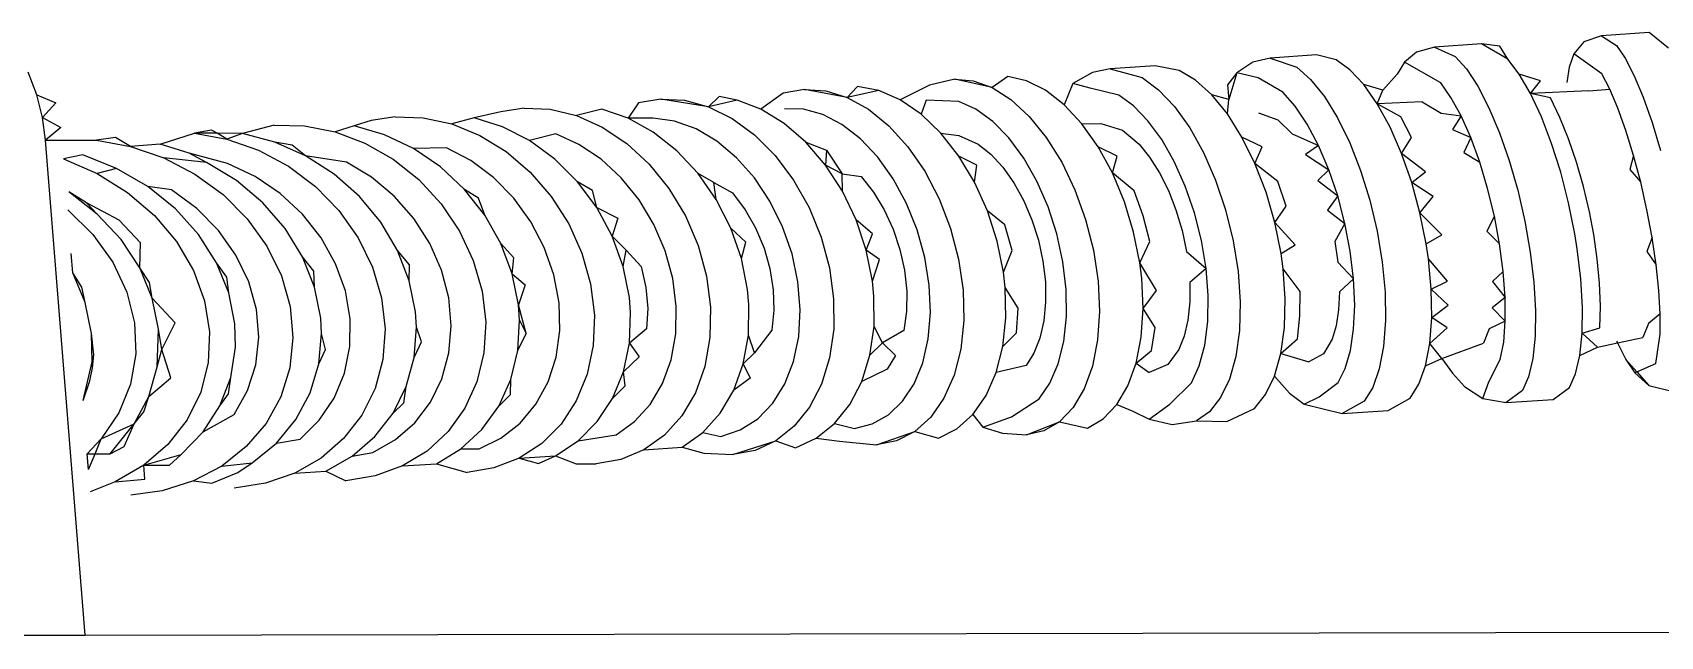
# Model space of a CAD drawing. Extents: x -83 to 83, y -28 to 43.
# Drawn here: x 21.2214 to 21.3062, y -1.3419 to -1.3104 of the extents above; entities that cross this region are included whole.
import ezdxf

# ---------------------------------------------------------------- set-up
doc = ezdxf.new("R2010")
doc.units = 0
doc.layers.get('0').update_dxf_attribs({"linetype": 'CONTINUOUS'})

msp = doc.modelspace()

# ---------------------------------------------------------------- linework, layer by layer
for p, q in [((21.303145, -1.31057), (21.302225, -1.310882)), ((21.305629, -1.310402), (21.303145, -1.31057)), ((21.303145, -1.31057), (21.30393, -1.311083)), ((21.306639, -1.31122), (21.305629, -1.310402)), ((21.288299, -1.311569), (21.285895, -1.311731)), ((21.289325, -1.311823), (21.288299, -1.311569)), ((21.293507, -1.311421), (21.292888, -1.31194)), ((21.294439, -1.311156), (21.293507, -1.311421)), ((21.29689, -1.310991), (21.294439, -1.311156)), ((21.294439, -1.311156), (21.295523, -1.311649)), ((21.298269, -1.311783), (21.29689, -1.310991)), ((21.29784, -1.311105), (21.29689, -1.310991)), ((21.298269, -1.311783), (21.29784, -1.311105)), ((21.301701, -1.31151), (21.301467, -1.312207)), ((21.302225, -1.310882), (21.301701, -1.31151)), ((21.303154, -1.31256), (21.301701, -1.31151)), ((21.30393, -1.311083), (21.304378, -1.311744)), ((21.277552, -1.312293), (21.27664, -1.312476)), ((21.279899, -1.312134), (21.277552, -1.312293)), ((21.277552, -1.312293), (21.279216, -1.312746)), ((21.281144, -1.312374), (21.279899, -1.312134)), ((21.281999, -1.312879), (21.281144, -1.312374)), ((21.284987, -1.311943), (21.284153, -1.312499)), ((21.285895, -1.311731), (21.284987, -1.311943)), ((21.285895, -1.311731), (21.287272, -1.312204)), ((21.287272, -1.312204), (21.287994, -1.312847)), ((21.290042, -1.312337), (21.289325, -1.311823)), ((21.290763, -1.313109), (21.290042, -1.312337)), ((21.292888, -1.31194), (21.292508, -1.312569)), ((21.294771, -1.313027), (21.292888, -1.31194)), ((21.295523, -1.311649), (21.296109, -1.312301)), ((21.296109, -1.312301), (21.296701, -1.3132)), ((21.298861, -1.312564), (21.298269, -1.311783)), ((21.301467, -1.312207), (21.301346, -1.313011)), ((21.304378, -1.311744), (21.304846, -1.312651)), ((21.221649, -1.313649), (21.221209, -1.312463)), ((21.264393, -1.313215), (21.263856, -1.313778)), ((21.265504, -1.313427), (21.264393, -1.313215)), ((21.268148, -1.313136), (21.266622, -1.313914)), ((21.269457, -1.312837), (21.268148, -1.313136)), ((21.269457, -1.312837), (21.270416, -1.312916)), ((21.271401, -1.313273), (21.269457, -1.312837)), ((21.270416, -1.312916), (21.271401, -1.313273)), ((21.272215, -1.312689), (21.271401, -1.313273)), ((21.271401, -1.313273), (21.272385, -1.313898)), ((21.273191, -1.31291), (21.272215, -1.312689)), ((21.274179, -1.313405), (21.273191, -1.31291)), ((21.275612, -1.313053), (21.27515, -1.31416)), ((21.27664, -1.312476), (21.275612, -1.313053)), ((21.276506, -1.313303), (21.275612, -1.313053)), ((21.279216, -1.312746), (21.280071, -1.313379)), ((21.282846, -1.313642), (21.281999, -1.312879)), ((21.284153, -1.312499), (21.283656, -1.313133)), ((21.283656, -1.313133), (21.283741, -1.313887)), ((21.284153, -1.312499), (21.283741, -1.313887)), ((21.285269, -1.312767), (21.284153, -1.312499)), ((21.286543, -1.313516), (21.285269, -1.312767)), ((21.287994, -1.312847), (21.288708, -1.313738)), ((21.291466, -1.314115), (21.290763, -1.313109)), ((21.291756, -1.313402), (21.290763, -1.313109)), ((21.292508, -1.312569), (21.291756, -1.313402)), ((21.295304, -1.313782), (21.294771, -1.313027)), ((21.296701, -1.3132), (21.297282, -1.314318)), ((21.299449, -1.313578), (21.298861, -1.312564)), ((21.299959, -1.312922), (21.298861, -1.312564)), ((21.299449, -1.313578), (21.299959, -1.312922)), ((21.303574, -1.313353), (21.303154, -1.31256)), ((21.304846, -1.312651), (21.305319, -1.313777)), ((21.221946, -1.314825), (21.221649, -1.313649)), ((21.221649, -1.313649), (21.222644, -1.314058)), ((21.222644, -1.314058), (21.221946, -1.314825)), ((21.252982, -1.314063), (21.252446, -1.314868)), ((21.254155, -1.313868), (21.252982, -1.314063)), ((21.254155, -1.313868), (21.255383, -1.313926)), ((21.256629, -1.314265), (21.254155, -1.313868)), ((21.255383, -1.313926), (21.256629, -1.314265)), ((21.257186, -1.31373), (21.256629, -1.314265)), ((21.258123, -1.313924), (21.256629, -1.314265)), ((21.258123, -1.313924), (21.257186, -1.31373)), ((21.259365, -1.314402), (21.258123, -1.313924)), ((21.260526, -1.313564), (21.259365, -1.314402)), ((21.261642, -1.313364), (21.260526, -1.313564)), ((21.261642, -1.313364), (21.262737, -1.313431)), ((21.263856, -1.313778), (21.261642, -1.313364)), ((21.262737, -1.313431), (21.263856, -1.313778)), ((21.265504, -1.313427), (21.263856, -1.313778)), ((21.263856, -1.313778), (21.264964, -1.314394)), ((21.266622, -1.313914), (21.265504, -1.313427)), ((21.267712, -1.314661), (21.266622, -1.313914)), ((21.267962, -1.313933), (21.267712, -1.314661)), ((21.269667, -1.313992), (21.267962, -1.313933)), ((21.270557, -1.314396), (21.269667, -1.313992)), ((21.272385, -1.313898), (21.273336, -1.314773)), ((21.27515, -1.31416), (21.274179, -1.313405)), ((21.277999, -1.313668), (21.276506, -1.313303)), ((21.278769, -1.314219), (21.277999, -1.313668)), ((21.280071, -1.313379), (21.280905, -1.314261)), ((21.283661, -1.314641), (21.282846, -1.313642)), ((21.283741, -1.313887), (21.282846, -1.313642)), ((21.283661, -1.314641), (21.283741, -1.313887)), ((21.287191, -1.314243), (21.286543, -1.313516)), ((21.288708, -1.313738), (21.289394, -1.314849)), ((21.291466, -1.314115), (21.291756, -1.313402)), ((21.293799, -1.314015), (21.291466, -1.314115)), ((21.292129, -1.315326), (21.291466, -1.314115)), ((21.292697, -1.314793), (21.291466, -1.314115)), ((21.293799, -1.314015), (21.294789, -1.314599)), ((21.29583, -1.314742), (21.295304, -1.313782)), ((21.30248, -1.313431), (21.299449, -1.313578)), ((21.300016, -1.314795), (21.299449, -1.313578)), ((21.300487, -1.31381), (21.299449, -1.313578)), ((21.300978, -1.314823), (21.300487, -1.31381)), ((21.30248, -1.313431), (21.303574, -1.313353)), ((21.303999, -1.314345), (21.303574, -1.313353)), ((21.305319, -1.313777), (21.305782, -1.315086)), ((21.222108, -1.316002), (21.221946, -1.314825)), ((21.221946, -1.314825), (21.222898, -1.31535)), ((21.239067, -1.31498), (21.238174, -1.315267)), ((21.240309, -1.3148), (21.239067, -1.31498)), ((21.240309, -1.3148), (21.241781, -1.314843)), ((21.241781, -1.314843), (21.243266, -1.315167)), ((21.244424, -1.314846), (21.243266, -1.315167)), ((21.245819, -1.314535), (21.244424, -1.314846)), ((21.245897, -1.315309), (21.244424, -1.314846)), ((21.247034, -1.314347), (21.245819, -1.314535)), ((21.247034, -1.314347), (21.248387, -1.314398)), ((21.248387, -1.314398), (21.249756, -1.314729)), ((21.251085, -1.314398), (21.249756, -1.314729)), ((21.249756, -1.314729), (21.251099, -1.31533)), ((21.252446, -1.314868), (21.251085, -1.314398)), ((21.253749, -1.314856), (21.252446, -1.314868)), ((21.25376, -1.3156), (21.252446, -1.314868)), ((21.254865, -1.315015), (21.253749, -1.314856)), ((21.256629, -1.314265), (21.257858, -1.314873)), ((21.257858, -1.314873), (21.25903, -1.315732)), ((21.26057, -1.315142), (21.259365, -1.314402)), ((21.261574, -1.3144), (21.260594, -1.314376)), ((21.26258, -1.314677), (21.261574, -1.3144)), ((21.263581, -1.315198), (21.26258, -1.314677)), ((21.264964, -1.314394), (21.266029, -1.31526)), ((21.268741, -1.315645), (21.267712, -1.314661)), ((21.271435, -1.315037), (21.270557, -1.314396)), ((21.273336, -1.314773), (21.274226, -1.31587)), ((21.276073, -1.315152), (21.27515, -1.31416)), ((21.279522, -1.314995), (21.278769, -1.314219)), ((21.280905, -1.314261), (21.281695, -1.315365)), ((21.284418, -1.315845), (21.283661, -1.314641)), ((21.285285, -1.314589), (21.286291, -1.314952)), ((21.286291, -1.314952), (21.287024, -1.315686)), ((21.287819, -1.315177), (21.287191, -1.314243)), ((21.289394, -1.314849), (21.290031, -1.316147)), ((21.293253, -1.31587), (21.292697, -1.314793)), ((21.294789, -1.314599), (21.29583, -1.314742)), ((21.29583, -1.314742), (21.295391, -1.315462)), ((21.296334, -1.315876), (21.29583, -1.314742)), ((21.297282, -1.314318), (21.297832, -1.315622)), ((21.300545, -1.316178), (21.300016, -1.314795)), ((21.301432, -1.315944), (21.300978, -1.314823)), ((21.304418, -1.315507), (21.303999, -1.314345)), ((21.222898, -1.31535), (21.222108, -1.316002)), ((21.228078, -1.316215), (21.229856, -1.315644)), ((21.230756, -1.315485), (21.229856, -1.315644)), ((21.229856, -1.315644), (21.231551, -1.315952)), ((21.231039, -1.315651), (21.229856, -1.315644)), ((21.231039, -1.315651), (21.230756, -1.315485)), ((21.232366, -1.315658), (21.231039, -1.315651)), ((21.231551, -1.315952), (21.231039, -1.315651)), ((21.232366, -1.315658), (21.231551, -1.315952)), ((21.234009, -1.315224), (21.232366, -1.315658)), ((21.234043, -1.316107), (21.232366, -1.315658)), ((21.234009, -1.315224), (21.235594, -1.315259)), ((21.235594, -1.315259), (21.237187, -1.315575)), ((21.238174, -1.315267), (21.237187, -1.315575)), ((21.237187, -1.315575), (21.23874, -1.316161)), ((21.239753, -1.315723), (21.238174, -1.315267)), ((21.241268, -1.316441), (21.239753, -1.315723)), ((21.243266, -1.315167), (21.244717, -1.315761)), ((21.244717, -1.315761), (21.246091, -1.316607)), ((21.247315, -1.316034), (21.245897, -1.315309)), ((21.24868, -1.315688), (21.247315, -1.316034)), ((21.249889, -1.31623), (21.24868, -1.315688)), ((21.251099, -1.31533), (21.252375, -1.316183)), ((21.254987, -1.316571), (21.25376, -1.3156)), ((21.255985, -1.315423), (21.254865, -1.315015)), ((21.257073, -1.316067), (21.255985, -1.315423)), ((21.25903, -1.315732), (21.260112, -1.316815)), ((21.2617, -1.316119), (21.26057, -1.315142)), ((21.264546, -1.315946), (21.263581, -1.315198)), ((21.266029, -1.31526), (21.267016, -1.31635)), ((21.269678, -1.316837), (21.268741, -1.315645)), ((21.268741, -1.315645), (21.269676, -1.315765)), ((21.269676, -1.315765), (21.270678, -1.316222)), ((21.272275, -1.315895), (21.271435, -1.315037)), ((21.276073, -1.315152), (21.277062, -1.315144)), ((21.276922, -1.31635), (21.276073, -1.315152)), ((21.277062, -1.315144), (21.278195, -1.315497)), ((21.278195, -1.315497), (21.279059, -1.316222)), ((21.280237, -1.315972), (21.279522, -1.314995)), ((21.281695, -1.315365), (21.282415, -1.316657)), ((21.287024, -1.315686), (21.28841, -1.316291)), ((21.28841, -1.316291), (21.287819, -1.315177)), ((21.292733, -1.316704), (21.292129, -1.315326)), ((21.295391, -1.315462), (21.296334, -1.315876)), ((21.297832, -1.315622), (21.298336, -1.317071)), ((21.304817, -1.316803), (21.304418, -1.315507)), ((21.305782, -1.315086), (21.306222, -1.31654)), ((21.224174, -1.341793), (21.222108, -1.316002)), ((21.222108, -1.316002), (21.224752, -1.316011)), ((21.225747, -1.315866), (21.224752, -1.316011)), ((21.224752, -1.316011), (21.226538, -1.316334)), ((21.226538, -1.316334), (21.225747, -1.315866)), ((21.228078, -1.316215), (21.226538, -1.316334)), ((21.226538, -1.316334), (21.228267, -1.316928)), ((21.229591, -1.316695), (21.228078, -1.316215)), ((21.231551, -1.315952), (21.2332, -1.31653)), ((21.2332, -1.31653), (21.234752, -1.317363)), ((21.235649, -1.316819), (21.234043, -1.316107)), ((21.234958, -1.316268), (21.234043, -1.316107)), ((21.235649, -1.316819), (21.234958, -1.316268)), ((21.23874, -1.316161), (21.240207, -1.317001)), ((21.242989, -1.316406), (21.241268, -1.316441)), ((21.242672, -1.3174), (21.241268, -1.316441)), ((21.244259, -1.317077), (21.242989, -1.316406)), ((21.246091, -1.316607), (21.247346, -1.317679)), ((21.248633, -1.316999), (21.247315, -1.316034)), ((21.251037, -1.316999), (21.249889, -1.31623)), ((21.252375, -1.316183), (21.253546, -1.317261)), ((21.25609, -1.317752), (21.254987, -1.316571)), ((21.258098, -1.316927), (21.257073, -1.316067)), ((21.262722, -1.317306), (21.2617, -1.316119)), ((21.2617, -1.316119), (21.262778, -1.316535)), ((21.262778, -1.316535), (21.262722, -1.317306)), ((21.262778, -1.316535), (21.263592, -1.317771)), ((21.265447, -1.3169), (21.264546, -1.315946)), ((21.267016, -1.31635), (21.267898, -1.317631)), ((21.270678, -1.316222), (21.271336, -1.316742)), ((21.273052, -1.316944), (21.272275, -1.315895)), ((21.274226, -1.31587), (21.275028, -1.317157)), ((21.27767, -1.317718), (21.276922, -1.31635)), ((21.277911, -1.316844), (21.276922, -1.31635)), ((21.279059, -1.316222), (21.27961, -1.316899)), ((21.280891, -1.317122), (21.280237, -1.315972)), ((21.282415, -1.316657), (21.283045, -1.318097)), ((21.285095, -1.317218), (21.284418, -1.315845)), ((21.285473, -1.316362), (21.284418, -1.315845)), ((21.285095, -1.317218), (21.285473, -1.316362)), ((21.28841, -1.316291), (21.287729, -1.316762)), ((21.288944, -1.31755), (21.28841, -1.316291)), ((21.290031, -1.316147), (21.290598, -1.317592)), ((21.292733, -1.316704), (21.293253, -1.31587)), ((21.296334, -1.315876), (21.295974, -1.316646)), ((21.295974, -1.316646), (21.2968, -1.317151)), ((21.2968, -1.317151), (21.296334, -1.315876)), ((21.30102, -1.317685), (21.300545, -1.316178)), ((21.301845, -1.317155), (21.301432, -1.315944)), ((21.22404, -1.316781), (21.223048, -1.316989)), ((21.223048, -1.316989), (21.22479, -1.31774)), ((21.225804, -1.317482), (21.22404, -1.316781)), ((21.225804, -1.317482), (21.22479, -1.31774)), ((21.22743, -1.318426), (21.225804, -1.317482)), ((21.228267, -1.316928), (21.229889, -1.317774)), ((21.230486, -1.317167), (21.228267, -1.316928)), ((21.230486, -1.317167), (21.229591, -1.316695)), ((21.231587, -1.317223), (21.229591, -1.316695)), ((21.232044, -1.318116), (21.230486, -1.317167)), ((21.233018, -1.317899), (21.231587, -1.317223)), ((21.234752, -1.317363), (21.236162, -1.318424)), ((21.237133, -1.317773), (21.235649, -1.316819)), ((21.237778, -1.317154), (21.235649, -1.316819)), ((21.239083, -1.317942), (21.237778, -1.317154)), ((21.240207, -1.317001), (21.241542, -1.318067)), ((21.243924, -1.318571), (21.242672, -1.3174)), ((21.245437, -1.317962), (21.244259, -1.317077)), ((21.249813, -1.318175), (21.248633, -1.316999)), ((21.252089, -1.317971), (21.251037, -1.316999)), ((21.253546, -1.317261), (21.254575, -1.318532)), ((21.259028, -1.317979), (21.258098, -1.316927)), ((21.260112, -1.316815), (21.261069, -1.318091)), ((21.263604, -1.318665), (21.262722, -1.317306)), ((21.263592, -1.317771), (21.262722, -1.317306)), ((21.266256, -1.31803), (21.265447, -1.3169)), ((21.270494, -1.318201), (21.269678, -1.316837)), ((21.270605, -1.317315), (21.269678, -1.316837)), ((21.270494, -1.318201), (21.270605, -1.317315)), ((21.271336, -1.316742), (21.27196, -1.317414)), ((21.27196, -1.317414), (21.272537, -1.318224)), ((21.273742, -1.318152), (21.273052, -1.316944)), ((21.275028, -1.317157), (21.275717, -1.318594)), ((21.27767, -1.317718), (21.277911, -1.316844)), ((21.27961, -1.316899), (21.280125, -1.317713)), ((21.281465, -1.318409), (21.280891, -1.317122)), ((21.28567, -1.318718), (21.285095, -1.317218)), ((21.286282, -1.318165), (21.285095, -1.317218)), ((21.287729, -1.316762), (21.288944, -1.31755)), ((21.293258, -1.318207), (21.292733, -1.316704)), ((21.293976, -1.317664), (21.292733, -1.316704)), ((21.297213, -1.318528), (21.2968, -1.317151)), ((21.298336, -1.317071), (21.298779, -1.318622)), ((21.302209, -1.31843), (21.301845, -1.317155)), ((21.304817, -1.316803), (21.304611, -1.317529)), ((21.304611, -1.317529), (21.305184, -1.318193)), ((21.305184, -1.318193), (21.304817, -1.316803)), ((21.22479, -1.31774), (21.226382, -1.318729)), ((21.229889, -1.317774), (21.231353, -1.318847)), ((21.233425, -1.319278), (21.232044, -1.318116)), ((21.234333, -1.318789), (21.233018, -1.317899)), ((21.238453, -1.31894), (21.237133, -1.317773)), ((21.240263, -1.318931), (21.239083, -1.317942)), ((21.241542, -1.318067), (21.242705, -1.319329)), ((21.246487, -1.319034), (21.245437, -1.317962)), ((21.247346, -1.317679), (21.248444, -1.318946)), ((21.250818, -1.319526), (21.249813, -1.318175)), ((21.250586, -1.318628), (21.249813, -1.318175)), ((21.253015, -1.319116), (21.252089, -1.317971)), ((21.257035, -1.319107), (21.25609, -1.317752)), ((21.256908, -1.318209), (21.25609, -1.317752)), ((21.257035, -1.319107), (21.256908, -1.318209)), ((21.256908, -1.318209), (21.257879, -1.318759)), ((21.259835, -1.319189), (21.259028, -1.317979)), ((21.261069, -1.318091), (21.261874, -1.319519)), ((21.263604, -1.318665), (21.263592, -1.317771)), ((21.263592, -1.317771), (21.264589, -1.31791)), ((21.264589, -1.31791), (21.265226, -1.318716)), ((21.266948, -1.319302), (21.266256, -1.31803)), ((21.267898, -1.317631), (21.268646, -1.319063)), ((21.271165, -1.319695), (21.270494, -1.318201)), ((21.272537, -1.318224), (21.273047, -1.319143)), ((21.274324, -1.319482), (21.273742, -1.318152)), ((21.278293, -1.319215), (21.27767, -1.317718)), ((21.278804, -1.318653), (21.27767, -1.317718)), ((21.280125, -1.317713), (21.280585, -1.318636)), ((21.283045, -1.318097), (21.283564, -1.319643)), ((21.286715, -1.319454), (21.286282, -1.318165)), ((21.288944, -1.31755), (21.288361, -1.318112)), ((21.288361, -1.318112), (21.289405, -1.318916)), ((21.289405, -1.318916), (21.288944, -1.31755)), ((21.290598, -1.317592), (21.291079, -1.31914)), ((21.293258, -1.318207), (21.293976, -1.317664)), ((21.29369, -1.31979), (21.293258, -1.318207)), ((21.294375, -1.318947), (21.293258, -1.318207)), ((21.301426, -1.319269), (21.30102, -1.317685)), ((21.305508, -1.319636), (21.305184, -1.318193)), ((21.224801, -1.319859), (21.223314, -1.318704)), ((21.224243, -1.319279), (21.223314, -1.318704)), ((21.226382, -1.318729), (21.227776, -1.319926)), ((21.228867, -1.319585), (21.22743, -1.318426)), ((21.228665, -1.318597), (21.22743, -1.318426)), ((21.229978, -1.319568), (21.228665, -1.318597)), ((21.231353, -1.318847), (21.232615, -1.320115)), ((21.235494, -1.319866), (21.234333, -1.318789)), ((21.236162, -1.318424), (21.237387, -1.319681)), ((21.239566, -1.320283), (21.238453, -1.31894)), ((21.241284, -1.32009), (21.240263, -1.318931)), ((21.244986, -1.319918), (21.243924, -1.318571)), ((21.244658, -1.319024), (21.243924, -1.318571)), ((21.244986, -1.319918), (21.244658, -1.319024)), ((21.247378, -1.320261), (21.246487, -1.319034)), ((21.248444, -1.318946), (21.249352, -1.320368)), ((21.250818, -1.319526), (21.250586, -1.318628)), ((21.253785, -1.3204), (21.253015, -1.319116)), ((21.254575, -1.318532), (21.255433, -1.319957)), ((21.257794, -1.320595), (21.257035, -1.319107)), ((21.257879, -1.318759), (21.258539, -1.319631)), ((21.260495, -1.320521), (21.259835, -1.319189)), ((21.26432, -1.320155), (21.263604, -1.318665)), ((21.265226, -1.318716), (21.265783, -1.319632)), ((21.268646, -1.319063), (21.269239, -1.320604)), ((21.273047, -1.319143), (21.273478, -1.320152)), ((21.275717, -1.318594), (21.276273, -1.320137)), ((21.278775, -1.320794), (21.278293, -1.319215)), ((21.27927, -1.319947), (21.278804, -1.318653)), ((21.280585, -1.318636), (21.280982, -1.319646)), ((21.281942, -1.319794), (21.281465, -1.318409)), ((21.286127, -1.320299), (21.28567, -1.318718)), ((21.289405, -1.318916), (21.28888, -1.319652)), ((21.28978, -1.320348), (21.289405, -1.318916)), ((21.291079, -1.31914), (21.29146, -1.320745)), ((21.29369, -1.31979), (21.294375, -1.318947)), ((21.297562, -1.319965), (21.297213, -1.318528)), ((21.298779, -1.318622), (21.299146, -1.320228)), ((21.302518, -1.319744), (21.302209, -1.31843)), ((21.22326, -1.319635), (21.224568, -1.320929)), ((21.224801, -1.319859), (21.224243, -1.319279)), ((21.225933, -1.320172), (21.224243, -1.319279)), ((21.226045, -1.321193), (21.224801, -1.319859)), ((21.227776, -1.319926), (21.228931, -1.321294)), ((21.230072, -1.320922), (21.228867, -1.319585)), ((21.231107, -1.320714), (21.229978, -1.319568)), ((21.234587, -1.320618), (21.233425, -1.319278)), ((21.236464, -1.321097), (21.235494, -1.319866)), ((21.237387, -1.319681), (21.238388, -1.321096)), ((21.242705, -1.319329), (21.243661, -1.320748)), ((21.245824, -1.321401), (21.244986, -1.319918)), ((21.251618, -1.321011), (21.250818, -1.319526)), ((21.250818, -1.319526), (21.25191, -1.320078)), ((21.25191, -1.320078), (21.251618, -1.321011)), ((21.255433, -1.319957), (21.256091, -1.321494)), ((21.258539, -1.319631), (21.259083, -1.320579)), ((21.261874, -1.319519), (21.2625, -1.321058)), ((21.265783, -1.319632), (21.266247, -1.320638)), ((21.267502, -1.320677), (21.266948, -1.319302)), ((21.27167, -1.321273), (21.271165, -1.319695)), ((21.272075, -1.320425), (21.271165, -1.319695)), ((21.27478, -1.320894), (21.274324, -1.319482)), ((21.279623, -1.321283), (21.27927, -1.319947)), ((21.280982, -1.319646), (21.281301, -1.320709)), ((21.282306, -1.321234), (21.281942, -1.319794)), ((21.283564, -1.319643), (21.283957, -1.321247)), ((21.286127, -1.320299), (21.286715, -1.319454)), ((21.28888, -1.319652), (21.28978, -1.320348)), ((21.294015, -1.321405), (21.29369, -1.31979)), ((21.294831, -1.320936), (21.29369, -1.31979)), ((21.297562, -1.319965), (21.297168, -1.320749)), ((21.297835, -1.321418), (21.297562, -1.319965)), ((21.301751, -1.320884), (21.301426, -1.319269)), ((21.30274, -1.320918), (21.302518, -1.319744)), ((21.305779, -1.321087), (21.305508, -1.319636)), ((21.224568, -1.320929), (21.225604, -1.322373)), ((21.227045, -1.321357), (21.225933, -1.320172)), ((21.231009, -1.322398), (21.230072, -1.320922)), ((21.23202, -1.321998), (21.231107, -1.320714)), ((21.232615, -1.320115), (21.233637, -1.321538)), ((21.235493, -1.322096), (21.234587, -1.320618)), ((21.24044, -1.321763), (21.239566, -1.320283)), ((21.242113, -1.321385), (21.241284, -1.32009)), ((21.243661, -1.320748), (21.24438, -1.32228)), ((21.248082, -1.321605), (21.247378, -1.320261)), ((21.249352, -1.320368), (21.250042, -1.321903)), ((21.254377, -1.321783), (21.253785, -1.3204)), ((21.258344, -1.32217), (21.257794, -1.320595)), ((21.25858, -1.321326), (21.257794, -1.320595)), ((21.259083, -1.320579), (21.259526, -1.321629)), ((21.260986, -1.321935), (21.260495, -1.320521)), ((21.264848, -1.321732), (21.26432, -1.320155)), ((21.265167, -1.320886), (21.26432, -1.320155)), ((21.264848, -1.321732), (21.265167, -1.320886)), ((21.266247, -1.320638), (21.266602, -1.321699)), ((21.267902, -1.322114), (21.267502, -1.320677)), ((21.269239, -1.320604), (21.269657, -1.322206)), ((21.272442, -1.321766), (21.272075, -1.320425)), ((21.273478, -1.320152), (21.273815, -1.321213)), ((21.275096, -1.322345), (21.27478, -1.320894)), ((21.276273, -1.320137), (21.276679, -1.32174)), ((21.279099, -1.322409), (21.278775, -1.320794)), ((21.281301, -1.320709), (21.281535, -1.321802)), ((21.286451, -1.321914), (21.286127, -1.320299)), ((21.287186, -1.321454), (21.286127, -1.320299)), ((21.28978, -1.320348), (21.289253, -1.321282)), ((21.290058, -1.321801), (21.28978, -1.320348)), ((21.29146, -1.320745), (21.291728, -1.322357)), ((21.297168, -1.320749), (21.297835, -1.321418)), ((21.299146, -1.320228), (21.299428, -1.321839)), ((21.301878, -1.321674), (21.301751, -1.320884)), ((21.302924, -1.322193), (21.30274, -1.320918)), ((21.227009, -1.322667), (21.226045, -1.321193)), ((21.227009, -1.322667), (21.227045, -1.321357)), ((21.228931, -1.321294), (21.229811, -1.322792)), ((21.233637, -1.321538), (21.234387, -1.323073)), ((21.237215, -1.322444), (21.236464, -1.321097)), ((21.238388, -1.321096), (21.239135, -1.322626)), ((21.241047, -1.323334), (21.24044, -1.321763)), ((21.241069, -1.322503), (21.24044, -1.321763)), ((21.242726, -1.322776), (21.242113, -1.321385)), ((21.246413, -1.322973), (21.245824, -1.321401)), ((21.246501, -1.322137), (21.245824, -1.321401)), ((21.248578, -1.323026), (21.248082, -1.321605)), ((21.252188, -1.322584), (21.251618, -1.321011)), ((21.252348, -1.321744), (21.251618, -1.321011)), ((21.252188, -1.322584), (21.252348, -1.321744)), ((21.252348, -1.321744), (21.253132, -1.322599)), ((21.256091, -1.321494), (21.256532, -1.323094)), ((21.258344, -1.32217), (21.25858, -1.321326)), ((21.259526, -1.321629), (21.25983, -1.322692)), ((21.2625, -1.321058), (21.26293, -1.322659)), ((21.265172, -1.323347), (21.264848, -1.321732)), ((21.265547, -1.32223), (21.264848, -1.321732)), ((21.266602, -1.321699), (21.266841, -1.322791)), ((21.271994, -1.322888), (21.27167, -1.321273)), ((21.271994, -1.322888), (21.272442, -1.321766)), ((21.273815, -1.321213), (21.274051, -1.322306)), ((21.276679, -1.32174), (21.276922, -1.323354)), ((21.279099, -1.322409), (21.279623, -1.321283)), ((21.282547, -1.322687), (21.282306, -1.321234)), ((21.283957, -1.321247), (21.284213, -1.32286)), ((21.286451, -1.321914), (21.287186, -1.321454)), ((21.289253, -1.321282), (21.289409, -1.322365)), ((21.294015, -1.321405), (21.294831, -1.320936)), ((21.294132, -1.322196), (21.294015, -1.321405)), ((21.298024, -1.322844), (21.297835, -1.321418)), ((21.302064, -1.323242), (21.301878, -1.321674)), ((21.305779, -1.321087), (21.305499, -1.321816)), ((21.30599, -1.322503), (21.305779, -1.321087)), ((21.223523, -1.322922), (21.223443, -1.32192)), ((21.225604, -1.322373), (21.226336, -1.323922)), ((21.231648, -1.323967), (21.231009, -1.322398)), ((21.231555, -1.323147), (21.231009, -1.322398)), ((21.232688, -1.323382), (21.23202, -1.321998)), ((21.236117, -1.323666), (21.235493, -1.322096)), ((21.236079, -1.322841), (21.235493, -1.322096)), ((21.237723, -1.323867), (21.237215, -1.322444)), ((21.241047, -1.323334), (21.241069, -1.322503)), ((21.24438, -1.32228), (21.244841, -1.323879)), ((21.246413, -1.322973), (21.246501, -1.322137)), ((21.250042, -1.321903), (21.250492, -1.323503)), ((21.252512, -1.324199), (21.252188, -1.322584)), ((21.253132, -1.322599), (21.253376, -1.323689)), ((21.254771, -1.323224), (21.254377, -1.321783)), ((21.258667, -1.323785), (21.258344, -1.32217)), ((21.261295, -1.323387), (21.260986, -1.321935)), ((21.265172, -1.323347), (21.265547, -1.32223)), ((21.268135, -1.323568), (21.267902, -1.322114)), ((21.269657, -1.322206), (21.269889, -1.323821)), ((21.274051, -1.322306), (21.274179, -1.32339)), ((21.275264, -1.323791), (21.275096, -1.322345)), ((21.279197, -1.323201), (21.279099, -1.322409)), ((21.279962, -1.323836), (21.279099, -1.322409)), ((21.281535, -1.321802), (21.282547, -1.322687)), ((21.286559, -1.322705), (21.286451, -1.321914)), ((21.289409, -1.322365), (21.290229, -1.323233)), ((21.290229, -1.323233), (21.290058, -1.321801)), ((21.291728, -1.322357), (21.291876, -1.323928)), ((21.294279, -1.323766), (21.294132, -1.322196)), ((21.295131, -1.323358), (21.294132, -1.322196)), ((21.299428, -1.321839), (21.299614, -1.323407)), ((21.303043, -1.323462), (21.302924, -1.322193)), ((21.305499, -1.321816), (21.30599, -1.322503)), ((21.306132, -1.32384), (21.30599, -1.322503)), ((21.224177, -1.32447), (21.223523, -1.322922)), ((21.223993, -1.323662), (21.223523, -1.322922)), ((21.227661, -1.324236), (21.227009, -1.322667)), ((21.227519, -1.323422), (21.227009, -1.322667)), ((21.227661, -1.324236), (21.227519, -1.323422)), ((21.229811, -1.322792), (21.230389, -1.324374)), ((21.231648, -1.323967), (21.231555, -1.323147)), ((21.23309, -1.324825), (21.232688, -1.323382)), ((21.234387, -1.323073), (21.234843, -1.324674)), ((21.236117, -1.323666), (21.236079, -1.322841)), ((21.239135, -1.322626), (21.239607, -1.324224)), ((21.24137, -1.324949), (21.241047, -1.323334)), ((21.243104, -1.32422), (21.242726, -1.322776)), ((21.246736, -1.324588), (21.246413, -1.322973)), ((21.246413, -1.322973), (21.247088, -1.32355)), ((21.24885, -1.32448), (21.248578, -1.323026)), ((21.254958, -1.324679), (21.254771, -1.323224)), ((21.256532, -1.323094), (21.25674, -1.324711)), ((21.25983, -1.322692), (21.260006, -1.323801)), ((21.261412, -1.324833), (21.261295, -1.323387)), ((21.26293, -1.322659), (21.26315, -1.324275)), ((21.265253, -1.32414), (21.265172, -1.323347)), ((21.266841, -1.322791), (21.266955, -1.323876)), ((21.272084, -1.32368), (21.271994, -1.322888)), ((21.274179, -1.32339), (21.274194, -1.324444)), ((21.276922, -1.323354), (21.276995, -1.32493)), ((21.27927, -1.324777), (21.279197, -1.323201)), ((21.28171, -1.323418), (21.281707, -1.324439)), ((21.282547, -1.322687), (21.28171, -1.323418)), ((21.282657, -1.324108), (21.282547, -1.322687)), ((21.284213, -1.32286), (21.284323, -1.324434)), ((21.286669, -1.324279), (21.286559, -1.322705)), ((21.287446, -1.323893), (21.286559, -1.322705)), ((21.290229, -1.323233), (21.289492, -1.323914)), ((21.290288, -1.324599), (21.290229, -1.323233)), ((21.294279, -1.323766), (21.295131, -1.323358)), ((21.298024, -1.322844), (21.297473, -1.323377)), ((21.297473, -1.323377), (21.298125, -1.324198)), ((21.298125, -1.324198), (21.298024, -1.322844)), ((21.299614, -1.323407), (21.2997, -1.324885)), ((21.30215, -1.32472), (21.302064, -1.323242)), ((21.303087, -1.324665), (21.303043, -1.323462)), ((21.224177, -1.32447), (21.223993, -1.323662)), ((21.226336, -1.323922), (21.226741, -1.32553)), ((21.227984, -1.32585), (21.227661, -1.324236)), ((21.228855, -1.325527), (21.227661, -1.324236)), ((21.231971, -1.325582), (21.231648, -1.323967)), ((21.23644, -1.325281), (21.236117, -1.323666)), ((21.237973, -1.325323), (21.237723, -1.323867)), ((21.239607, -1.324224), (21.239788, -1.325843)), ((21.243237, -1.325675), (21.243104, -1.32422)), ((21.244841, -1.323879), (21.24503, -1.325497)), ((21.247088, -1.32355), (21.246736, -1.324588)), ((21.250492, -1.323503), (21.25069, -1.32512)), ((21.252577, -1.324993), (21.252512, -1.324199)), ((21.253376, -1.323689), (21.253467, -1.324778)), ((21.25874, -1.324578), (21.258667, -1.323785)), ((21.260006, -1.323801), (21.260037, -1.324862)), ((21.26315, -1.324275), (21.263154, -1.325856)), ((21.265256, -1.32572), (21.265253, -1.32414)), ((21.266955, -1.323876), (21.266942, -1.324932)), ((21.268194, -1.324996), (21.268135, -1.323568)), ((21.269889, -1.323821), (21.269927, -1.325399)), ((21.272121, -1.325258), (21.272084, -1.32368)), ((21.272758, -1.324755), (21.272084, -1.32368)), ((21.275277, -1.325188), (21.275264, -1.323791)), ((21.27927, -1.324777), (21.279962, -1.323836)), ((21.282633, -1.325454), (21.282657, -1.324108)), ((21.28663, -1.325765), (21.286669, -1.324279)), ((21.287431, -1.325159), (21.287446, -1.323893)), ((21.289492, -1.323914), (21.289444, -1.324852)), ((21.291876, -1.323928), (21.291898, -1.32541)), ((21.294302, -1.325248), (21.294279, -1.323766)), ((21.295165, -1.324612), (21.294279, -1.323766)), ((21.298125, -1.324198), (21.297457, -1.32474)), ((21.298132, -1.32544), (21.298125, -1.324198)), ((21.306204, -1.325058), (21.306132, -1.32384)), ((21.2245, -1.326085), (21.224177, -1.32447)), ((21.230389, -1.324374), (21.230648, -1.325992)), ((21.233215, -1.326281), (21.23309, -1.324825)), ((21.234843, -1.324674), (21.234991, -1.326293)), ((21.241421, -1.325744), (21.24137, -1.324949)), ((21.246794, -1.325382), (21.246736, -1.324588)), ((21.247141, -1.326078), (21.246736, -1.324588)), ((21.248891, -1.325924), (21.24885, -1.32448)), ((21.25069, -1.32512), (21.250629, -1.326705)), ((21.252516, -1.326578), (21.252577, -1.324993)), ((21.253467, -1.324778), (21.253401, -1.325836)), ((21.254929, -1.326103), (21.254958, -1.324679)), ((21.25674, -1.324711), (21.256711, -1.326294)), ((21.25871, -1.326161), (21.25874, -1.324578)), ((21.260037, -1.324862), (21.259925, -1.325905)), ((21.261334, -1.32623), (21.261412, -1.324833)), ((21.266942, -1.324932), (21.266802, -1.325921)), ((21.268078, -1.326354), (21.268194, -1.324996)), ((21.272667, -1.326046), (21.272758, -1.324755)), ((21.274194, -1.324444), (21.274098, -1.32543)), ((21.276995, -1.32493), (21.276895, -1.32642)), ((21.279171, -1.326267), (21.27927, -1.324777)), ((21.279904, -1.325765), (21.27927, -1.324777)), ((21.281707, -1.324439), (21.281607, -1.32538)), ((21.284323, -1.324434), (21.284284, -1.32592)), ((21.287302, -1.326353), (21.287431, -1.325159)), ((21.289444, -1.324852), (21.289316, -1.325683)), ((21.290235, -1.325858), (21.290288, -1.324599)), ((21.294302, -1.325248), (21.295165, -1.324612)), ((21.297457, -1.32474), (21.298132, -1.32544)), ((21.2997, -1.324885), (21.299682, -1.326227)), ((21.302133, -1.326062), (21.30215, -1.32472)), ((21.303052, -1.32578), (21.303087, -1.324665)), ((21.306204, -1.325058), (21.305594, -1.32556)), ((21.306201, -1.32612), (21.306204, -1.325058)), ((21.226741, -1.32553), (21.226808, -1.327147)), ((21.227916, -1.327816), (21.227984, -1.32585)), ((21.228158, -1.326919), (21.227984, -1.32585)), ((21.228158, -1.326919), (21.228855, -1.325527)), ((21.230648, -1.325992), (21.23058, -1.327597)), ((21.231999, -1.326789), (21.231971, -1.325582)), ((21.236485, -1.326076), (21.23644, -1.325281)), ((21.237957, -1.326766), (21.237973, -1.325323)), ((21.239788, -1.325843), (21.239673, -1.327432)), ((21.241304, -1.327333), (21.241421, -1.325744)), ((21.241694, -1.326513), (21.241421, -1.325744)), ((21.243118, -1.327095), (21.243237, -1.325675)), ((21.24503, -1.325497), (21.244941, -1.327084)), ((21.246704, -1.326969), (21.246794, -1.325382)), ((21.246794, -1.325382), (21.247141, -1.326078)), ((21.2487, -1.327313), (21.248891, -1.325924)), ((21.253401, -1.325836), (21.252516, -1.326578)), ((21.259925, -1.325905), (21.259031, -1.327084)), ((21.263154, -1.325856), (21.262941, -1.327354)), ((21.265042, -1.327218), (21.265256, -1.32572)), ((21.26569, -1.326568), (21.265256, -1.32572)), ((21.266802, -1.325921), (21.26569, -1.326568)), ((21.269927, -1.325399), (21.26977, -1.326894)), ((21.271963, -1.326752), (21.272121, -1.325258)), ((21.274098, -1.32543), (21.273891, -1.326326)), ((21.275135, -1.326493), (21.275277, -1.325188)), ((21.279702, -1.326963), (21.279904, -1.325765)), ((21.281607, -1.32538), (21.281412, -1.326215)), ((21.282476, -1.326684), (21.282633, -1.325454)), ((21.284284, -1.32592), (21.284097, -1.327273)), ((21.286443, -1.327118), (21.28663, -1.325765)), ((21.289316, -1.325683), (21.28911, -1.326383)), ((21.290069, -1.326972), (21.290235, -1.325858)), ((21.291898, -1.32541), (21.291795, -1.326758)), ((21.294199, -1.326596), (21.294302, -1.325248)), ((21.294199, -1.326596), (21.295103, -1.325792)), ((21.295103, -1.325792), (21.294302, -1.325248)), ((21.297293, -1.325832), (21.296989, -1.326586)), ((21.298132, -1.32544), (21.297293, -1.325832)), ((21.298048, -1.326531), (21.298132, -1.32544)), ((21.302133, -1.326062), (21.303052, -1.32578)), ((21.305594, -1.32556), (21.305299, -1.326298)), ((21.224626, -1.327199), (21.2245, -1.326085)), ((21.224542, -1.327554), (21.2245, -1.326085)), ((21.231751, -1.328366), (21.231999, -1.326789)), ((21.233059, -1.327707), (21.233215, -1.326281)), ((21.234991, -1.326293), (21.234827, -1.327879)), ((21.236343, -1.327667), (21.236485, -1.326076)), ((21.236687, -1.326913), (21.236485, -1.326076)), ((21.237676, -1.328154), (21.237957, -1.326766)), ((21.241304, -1.327333), (21.241694, -1.326513)), ((21.246704, -1.326969), (21.247141, -1.326078)), ((21.250629, -1.326705), (21.250312, -1.328209)), ((21.252198, -1.328083), (21.252516, -1.326578)), ((21.252516, -1.326578), (21.253018, -1.327292)), ((21.254688, -1.327454), (21.254929, -1.326103)), ((21.256711, -1.326294), (21.256444, -1.327795)), ((21.258443, -1.327662), (21.25871, -1.326161)), ((21.259031, -1.327084), (21.25871, -1.326161)), ((21.261062, -1.327534), (21.261334, -1.32623)), ((21.265042, -1.327218), (21.26569, -1.326568)), ((21.26569, -1.326568), (21.266365, -1.327228)), ((21.26779, -1.327602), (21.268078, -1.326354)), ((21.271615, -1.328116), (21.271963, -1.326752)), ((21.271963, -1.326752), (21.272667, -1.326046)), ((21.273891, -1.326326), (21.273582, -1.327103)), ((21.274843, -1.327668), (21.275135, -1.326493)), ((21.276895, -1.32642), (21.276626, -1.327779)), ((21.278902, -1.327626), (21.279171, -1.326267)), ((21.281412, -1.326215), (21.281129, -1.32692)), ((21.282191, -1.32776), (21.282476, -1.326684)), ((21.286443, -1.327118), (21.287302, -1.326353)), ((21.28911, -1.326383), (21.28867, -1.327146)), ((21.291795, -1.326758), (21.29157, -1.32793)), ((21.293973, -1.327768), (21.294199, -1.326596)), ((21.29482, -1.32738), (21.294199, -1.326596)), ((21.29482, -1.32738), (21.296989, -1.326586)), ((21.297873, -1.32744), (21.298048, -1.326531)), ((21.299682, -1.326227), (21.299563, -1.327392)), ((21.302013, -1.327227), (21.302133, -1.326062)), ((21.302013, -1.327227), (21.302933, -1.326792)), ((21.302933, -1.326792), (21.302133, -1.326062)), ((21.302933, -1.326792), (21.303976, -1.326574)), ((21.303929, -1.326482), (21.303976, -1.326574)), ((21.303976, -1.326574), (21.305299, -1.326298)), ((21.303976, -1.326574), (21.304418, -1.327437)), ((21.305976, -1.327651), (21.306201, -1.32612)), ((21.224064, -1.329578), (21.224542, -1.327554)), ((21.224542, -1.327554), (21.224626, -1.327199)), ((21.224552, -1.327876), (21.224542, -1.327554)), ((21.224552, -1.327876), (21.224626, -1.327199)), ((21.226808, -1.327147), (21.226535, -1.328726)), ((21.227916, -1.327816), (21.228158, -1.326919)), ((21.228627, -1.328392), (21.228158, -1.326919)), ((21.23058, -1.327597), (21.230187, -1.32914)), ((21.232626, -1.32906), (21.233059, -1.327707)), ((21.235893, -1.32918), (21.236343, -1.327667)), ((21.236343, -1.327667), (21.236687, -1.326913)), ((21.239673, -1.327432), (21.239265, -1.328943)), ((21.240895, -1.328844), (21.241304, -1.327333)), ((21.242753, -1.328438), (21.243118, -1.327095)), ((21.244941, -1.327084), (21.244576, -1.328592)), ((21.246339, -1.328477), (21.246704, -1.326969)), ((21.248282, -1.328605), (21.2487, -1.327313)), ((21.253018, -1.327292), (21.252198, -1.328083)), ((21.25424, -1.32869), (21.254688, -1.327454)), ((21.257947, -1.329036), (21.258443, -1.327662)), ((21.258443, -1.327662), (21.259031, -1.327084)), ((21.258443, -1.327662), (21.258799, -1.328415)), ((21.260606, -1.328707), (21.261062, -1.327534)), ((21.262941, -1.327354), (21.262519, -1.328724)), ((21.264619, -1.328587), (21.265042, -1.327218)), ((21.266365, -1.327228), (21.265932, -1.327943)), ((21.267338, -1.3287), (21.26779, -1.327602)), ((21.26977, -1.326894), (21.269423, -1.328258)), ((21.273582, -1.327103), (21.273176, -1.327742)), ((21.27441, -1.328675), (21.274843, -1.327668)), ((21.278472, -1.328812), (21.278902, -1.327626)), ((21.278902, -1.327626), (21.279702, -1.326963)), ((21.278902, -1.327626), (21.27959, -1.328116)), ((21.280556, -1.327692), (21.27959, -1.328116)), ((21.281129, -1.32692), (21.280556, -1.327692)), ((21.284097, -1.327273), (21.283769, -1.328453)), ((21.286114, -1.328297), (21.286443, -1.327118)), ((21.286443, -1.327118), (21.287896, -1.327557)), ((21.28867, -1.327146), (21.287896, -1.327557)), ((21.289797, -1.327906), (21.290069, -1.326972)), ((21.293973, -1.327768), (21.29482, -1.32738)), ((21.29482, -1.32738), (21.295386, -1.328147)), ((21.297276, -1.328603), (21.297873, -1.32744)), ((21.299563, -1.327392), (21.299344, -1.328345)), ((21.301794, -1.32818), (21.302013, -1.327227)), ((21.304418, -1.327437), (21.304883, -1.328125)), ((21.304418, -1.327437), (21.304987, -1.32808)), ((21.304987, -1.32808), (21.305976, -1.327651)), ((21.224064, -1.329578), (21.224414, -1.328542)), ((21.224414, -1.328542), (21.224552, -1.327876)), ((21.227485, -1.329359), (21.227916, -1.327816)), ((21.227485, -1.329359), (21.228627, -1.328392)), ((21.231183, -1.329855), (21.231751, -1.328366)), ((21.231634, -1.329234), (21.231751, -1.328366)), ((21.234827, -1.327879), (21.234355, -1.329386)), ((21.237139, -1.329445), (21.237676, -1.328154)), ((21.242153, -1.329663), (21.242753, -1.328438)), ((21.24571, -1.32986), (21.246339, -1.328477)), ((21.24632, -1.329263), (21.246339, -1.328477)), ((21.250312, -1.328209), (21.249747, -1.329588)), ((21.251633, -1.329461), (21.252198, -1.328083)), ((21.2523, -1.3288), (21.252198, -1.328083)), ((21.256444, -1.327795), (21.255948, -1.329169)), ((21.258799, -1.328415), (21.257947, -1.329036)), ((21.265932, -1.327943), (21.264619, -1.328587)), ((21.269423, -1.328258), (21.268896, -1.329452)), ((21.271088, -1.329309), (21.271615, -1.328116)), ((21.273176, -1.327742), (21.271615, -1.328116)), ((21.276626, -1.327779), (21.276197, -1.328965)), ((21.281785, -1.32865), (21.282191, -1.32776)), ((21.283769, -1.328453), (21.283308, -1.329423)), ((21.285652, -1.329267), (21.286114, -1.328297)), ((21.286114, -1.328297), (21.286888, -1.329187)), ((21.289427, -1.328633), (21.289797, -1.327906)), ((21.29157, -1.32793), (21.291228, -1.328892)), ((21.293632, -1.32873), (21.293973, -1.327768)), ((21.295386, -1.328147), (21.296016, -1.328848)), ((21.299344, -1.328345), (21.299033, -1.329058)), ((21.301483, -1.328893), (21.301794, -1.32818)), ((21.304883, -1.328125), (21.304987, -1.32808)), ((21.304883, -1.328125), (21.305609, -1.328783)), ((21.304987, -1.32808), (21.305609, -1.328783)), ((21.226535, -1.328726), (21.225929, -1.330217)), ((21.226729, -1.330793), (21.227485, -1.329359)), ((21.22723, -1.330168), (21.227485, -1.329359)), ((21.230187, -1.32914), (21.22948, -1.330575)), ((21.231183, -1.329855), (21.231634, -1.329234)), ((21.231929, -1.330299), (21.232626, -1.32906)), ((21.234355, -1.329386), (21.233589, -1.330766)), ((21.235148, -1.330571), (21.235893, -1.32918)), ((21.239265, -1.328943), (21.238578, -1.330331)), ((21.240205, -1.330231), (21.240895, -1.328844)), ((21.240759, -1.329693), (21.240895, -1.328844)), ((21.244576, -1.328592), (21.243947, -1.329976)), ((21.24571, -1.32986), (21.24632, -1.329263)), ((21.247649, -1.329762), (21.248282, -1.328605)), ((21.251633, -1.329461), (21.2523, -1.3288)), ((21.2536, -1.329773), (21.25424, -1.32869)), ((21.255948, -1.329169), (21.255238, -1.330375)), ((21.257237, -1.330241), (21.257947, -1.329036)), ((21.259978, -1.329713), (21.260606, -1.328707)), ((21.262519, -1.328724), (21.261899, -1.329923)), ((21.263998, -1.329786), (21.264619, -1.328587)), ((21.266737, -1.329616), (21.267338, -1.3287)), ((21.270397, -1.330294), (21.271088, -1.329309)), ((21.273848, -1.329485), (21.27441, -1.328675)), ((21.276197, -1.328965), (21.275619, -1.329943)), ((21.277895, -1.329789), (21.278472, -1.328812)), ((21.280668, -1.32977), (21.281785, -1.32865)), ((21.285073, -1.329998), (21.285652, -1.329267)), ((21.286888, -1.329187), (21.287663, -1.329762)), ((21.287663, -1.329762), (21.288439, -1.329383)), ((21.288439, -1.329383), (21.289427, -1.328633)), ((21.291228, -1.328892), (21.290782, -1.329614)), ((21.293186, -1.329452), (21.293632, -1.32873)), ((21.296016, -1.328848), (21.296954, -1.329469)), ((21.296954, -1.329469), (21.297276, -1.328603)), ((21.299033, -1.329058), (21.298175, -1.329682)), ((21.300624, -1.329517), (21.301483, -1.328893)), ((21.305609, -1.328783), (21.30688, -1.329096)), ((21.225929, -1.330217), (21.225009, -1.331575)), ((21.226729, -1.330793), (21.22723, -1.330168)), ((21.230313, -1.331211), (21.231183, -1.329855)), ((21.236361, -1.330598), (21.237139, -1.329445)), ((21.239257, -1.331452), (21.240205, -1.330231)), ((21.240205, -1.330231), (21.240759, -1.329693)), ((21.241335, -1.330732), (21.242153, -1.329663)), ((21.243947, -1.329976), (21.243073, -1.331192)), ((21.244835, -1.331076), (21.24571, -1.32986)), ((21.246821, -1.330746), (21.247649, -1.329762)), ((21.249747, -1.329588), (21.248952, -1.330799)), ((21.250838, -1.330672), (21.251633, -1.329461)), ((21.252786, -1.330671), (21.2536, -1.329773)), ((21.256334, -1.331241), (21.257237, -1.330241)), ((21.259198, -1.330521), (21.259978, -1.329713)), ((21.261899, -1.329923), (21.2611, -1.330917)), ((21.263199, -1.330779), (21.263998, -1.329786)), ((21.266005, -1.330322), (21.266737, -1.329616)), ((21.268896, -1.329452), (21.268206, -1.330438)), ((21.272411, -1.330421), (21.273848, -1.329485)), ((21.275619, -1.329943), (21.27491, -1.330682)), ((21.277186, -1.330529), (21.277895, -1.329789)), ((21.277895, -1.329789), (21.278733, -1.33013)), ((21.278733, -1.33013), (21.279578, -1.330551)), ((21.279578, -1.330551), (21.280668, -1.32977)), ((21.282729, -1.330155), (21.282049, -1.330624)), ((21.283308, -1.329423), (21.282729, -1.330155)), ((21.283634, -1.330661), (21.285073, -1.329998)), ((21.287663, -1.329762), (21.28963, -1.330257)), ((21.290782, -1.329614), (21.28963, -1.330257)), ((21.28963, -1.330257), (21.292033, -1.330095)), ((21.292033, -1.330095), (21.293186, -1.329452)), ((21.296954, -1.329469), (21.298175, -1.329682)), ((21.298175, -1.329682), (21.300624, -1.329517)), ((21.225009, -1.331575), (21.226729, -1.330793)), ((21.225466, -1.332358), (21.226729, -1.330793)), ((21.226202, -1.331962), (21.226729, -1.330793)), ((21.22948, -1.330575), (21.228482, -1.331858)), ((21.230313, -1.331211), (21.231929, -1.330299)), ((21.233589, -1.330766), (21.232554, -1.331978)), ((21.234131, -1.331797), (21.235148, -1.330571)), ((21.235366, -1.331579), (21.236361, -1.330598)), ((21.238578, -1.330331), (21.237631, -1.331554)), ((21.240324, -1.331613), (21.241335, -1.330732)), ((21.243742, -1.332089), (21.244835, -1.331076)), ((21.245824, -1.33153), (21.246821, -1.330746)), ((21.248952, -1.330799), (21.247951, -1.331805)), ((21.249838, -1.331678), (21.250838, -1.330672)), ((21.251824, -1.331357), (21.252786, -1.330671)), ((21.255238, -1.330375), (21.254336, -1.331374)), ((21.258291, -1.331107), (21.259198, -1.330521)), ((21.2611, -1.330917), (21.260147, -1.331674)), ((21.262245, -1.331535), (21.263199, -1.330779)), ((21.263199, -1.330779), (21.264239, -1.331025)), ((21.264239, -1.331025), (21.265164, -1.330797)), ((21.265164, -1.330797), (21.266005, -1.330322)), ((21.268206, -1.330438), (21.267374, -1.331187)), ((21.268614, -1.33153), (21.269564, -1.331042)), ((21.269564, -1.331042), (21.270397, -1.330294)), ((21.270397, -1.330294), (21.270914, -1.330959)), ((21.270914, -1.330959), (21.272411, -1.330421)), ((21.270914, -1.330959), (21.271951, -1.33128)), ((21.273195, -1.331364), (21.27491, -1.330682)), ((21.27491, -1.330682), (21.274093, -1.331161)), ((21.27491, -1.330682), (21.276369, -1.331007)), ((21.276369, -1.331007), (21.277186, -1.330529)), ((21.279578, -1.330551), (21.28079, -1.330819)), ((21.28079, -1.330819), (21.282049, -1.330624)), ((21.282049, -1.330624), (21.283634, -1.330661)), ((21.225009, -1.331575), (21.224278, -1.332347)), ((21.224685, -1.332351), (21.225009, -1.331575)), ((21.228482, -1.331858), (21.227223, -1.332949)), ((21.229167, -1.332393), (21.230313, -1.331211)), ((21.232874, -1.33282), (21.234131, -1.331797)), ((21.234131, -1.331797), (21.235366, -1.331579)), ((21.237631, -1.331554), (21.236454, -1.332573)), ((21.238078, -1.33247), (21.239257, -1.331452)), ((21.239152, -1.33228), (21.240324, -1.331613)), ((21.243073, -1.331192), (21.241981, -1.332205)), ((21.244687, -1.332089), (21.245824, -1.33153)), ((21.247951, -1.331805), (21.246775, -1.332576)), ((21.248661, -1.332449), (21.249838, -1.331678)), ((21.249838, -1.331678), (21.251824, -1.331357)), ((21.254336, -1.331374), (21.253268, -1.332138)), ((21.255266, -1.332005), (21.256334, -1.331241)), ((21.256334, -1.331241), (21.257282, -1.331452)), ((21.257282, -1.331452), (21.258291, -1.331107)), ((21.257903, -1.332393), (21.260147, -1.331674)), ((21.260147, -1.331674), (21.25907, -1.332171)), ((21.260147, -1.331674), (21.261167, -1.332031)), ((21.261167, -1.332031), (21.262245, -1.331535)), ((21.262245, -1.331535), (21.263452, -1.331684)), ((21.263452, -1.331684), (21.265386, -1.331889)), ((21.265386, -1.331889), (21.267374, -1.331187)), ((21.266424, -1.331676), (21.265386, -1.331889)), ((21.267374, -1.331187), (21.266424, -1.331676)), ((21.267374, -1.331187), (21.268614, -1.33153)), ((21.271951, -1.33128), (21.273195, -1.331364)), ((21.274093, -1.331161), (21.273195, -1.331364)), ((21.224344, -1.333165), (21.224278, -1.332347)), ((21.224278, -1.332347), (21.224685, -1.332351)), ((21.224344, -1.333165), (21.224685, -1.332351)), ((21.224685, -1.332351), (21.225466, -1.332358)), ((21.225466, -1.332358), (21.226202, -1.331962)), ((21.227223, -1.332949), (21.229167, -1.332393)), ((21.228555, -1.332938), (21.229167, -1.332393)), ((21.232554, -1.331978), (21.231281, -1.332986)), ((21.236454, -1.332573), (21.235082, -1.333359)), ((21.236705, -1.333254), (21.238078, -1.33247)), ((21.238078, -1.33247), (21.239152, -1.33228)), ((21.241981, -1.332205), (21.240703, -1.332984)), ((21.242464, -1.332866), (21.243742, -1.332089)), ((21.243742, -1.332089), (21.244687, -1.332089)), ((21.246775, -1.332576), (21.245459, -1.333088)), ((21.246775, -1.332576), (21.248661, -1.332449)), ((21.246775, -1.332576), (21.247783, -1.332855)), ((21.247783, -1.332855), (21.248661, -1.332449)), ((21.248661, -1.332449), (21.249746, -1.332872)), ((21.252068, -1.332643), (21.250782, -1.332873)), ((21.253268, -1.332138), (21.252068, -1.332643)), ((21.253268, -1.332138), (21.255266, -1.332005)), ((21.255266, -1.332005), (21.256382, -1.332319)), ((21.256382, -1.332319), (21.257903, -1.332393)), ((21.25907, -1.332171), (21.257903, -1.332393)), ((21.227223, -1.332949), (21.22574, -1.333816)), ((21.227223, -1.332949), (21.228555, -1.332938)), ((21.227276, -1.333669), (21.227223, -1.332949)), ((21.231281, -1.332986), (21.229807, -1.333758)), ((21.230773, -1.333878), (21.232116, -1.333323)), ((21.231281, -1.332986), (21.232874, -1.33282)), ((21.232116, -1.333323), (21.232874, -1.33282)), ((21.235082, -1.333359), (21.233557, -1.333888)), ((21.235082, -1.333359), (21.236705, -1.333254)), ((21.236705, -1.333254), (21.237751, -1.33375)), ((21.239279, -1.333504), (21.237751, -1.33375)), ((21.240703, -1.332984), (21.239279, -1.333504)), ((21.240703, -1.332984), (21.242464, -1.332866)), ((21.242464, -1.332866), (21.244058, -1.333325)), ((21.245459, -1.333088), (21.244058, -1.333325)), ((21.249746, -1.332872), (21.250782, -1.332873)), ((21.22574, -1.333816), (21.224437, -1.334325)), ((21.22574, -1.333816), (21.227276, -1.333669)), ((21.228179, -1.334271), (21.226556, -1.334504)), ((21.229807, -1.333758), (21.228179, -1.334271)), ((21.229807, -1.333758), (21.230773, -1.333878)), ((21.233557, -1.333888), (21.231926, -1.334142)), ((21.182745, -1.341866), (21.224174, -1.341793)), ((21.224174, -1.341793), (21.306803, -1.341647))]:
    msp.add_line(p, q)

doc.saveas('drawing.dxf')
